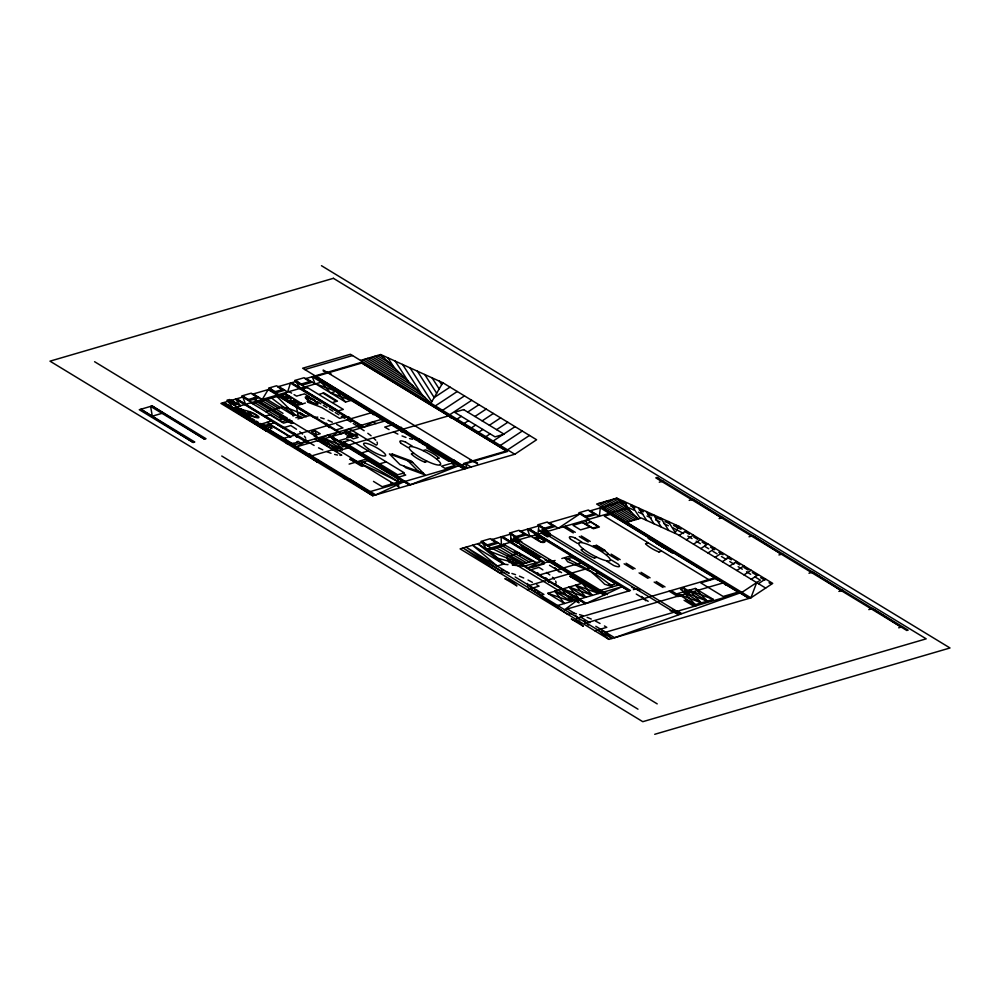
<?xml version="1.0" encoding="UTF-8"?>
<svg xmlns="http://www.w3.org/2000/svg" width="1000" height="1000" viewBox="0 0 1000 1000"><rect width="100%" height="100%" fill="white"/><g stroke="black" fill="none" stroke-linecap="round" stroke-linejoin="round"><path stroke-width="1.5" d="M364.137 430.712L360.213 428.212L360.288 425.562L339.025 431.788M757.925 581.65L756.663 582.587L750.913 597.85L608.913 639.375L460.112 548.875L482.975 542.188L487.413 544.888M305.925 439.288L303.875 440.688M372.788 495.763L344.725 477.362L343.25 477.8L372.788 495.763L514.788 454.25L536.6 439.762L442.812 382.725L430.875 403.212L380.7 354.538L360.538 360.438M674.875 533.225L678.938 526.325L772.725 583.375L750.913 597.85L596.663 504.038L616.825 498.15L678.938 526.325M377.225 444.475L376.213 445.112L349.338 428.762L341.938 433.55L269.188 389.312L314.062 417.512L317.775 417.113M547.788 593.325L571.462 601.462L561.725 589.25L547.788 593.325L564.513 603.5L554.738 591.287L578.45 599.425L564.625 609.738L630.425 590.5L528.9 528.763L628.95 590.938L527.425 529.188L529.987 536.55L520.988 531.075L524.412 534.062L519.975 531.375L539.85 525.562L544.288 528.263M464.212 423.488L468.413 420.662M471.438 427.887L475.637 425.05M478.663 432.275L482.863 429.45M485.887 436.675L490.087 433.837M679.1 535.413L686.162 530.725M686.325 539.812L693.388 535.112M693.55 544.2L700.612 539.513M700.775 548.6L707.837 543.9M708 552.987L715.062 548.3M758.438 583.675L765.5 578.975M493.113 441.062L502.987 434.525M741.912 592.388L756.663 582.587M434.137 397.575L450.037 387.113M467.713 412.075L478.938 404.688M474.938 416.475L486.15 409.087M482.163 420.863L493.375 413.475M489.375 425.262L500.6 417.875M496.6 429.65L507.825 422.262M503.825 434.05L515.05 426.662M435.312 405.913L457.262 391.512M442.537 410.312L464.487 395.9M449.762 414.7L471.712 400.3M500.337 445.462L522.275 431.05M507.562 449.85L529.5 435.45M715.1 557.3L722.288 552.688M722.312 561.7L729.513 557.087M729.538 566.1L736.737 561.475M736.762 570.487L743.962 565.875M743.988 574.888L751.175 570.262M751.213 579.275L758.4 574.663M456.987 419.1L461.312 416.35M758.938 581.013L760.325 580.15L754.875 576.838M317.775 440.625L327.575 435.125L409.575 485L331.5 436.613L338.013 432.075L306.4 441.325M553.987 584.55L555.837 583.55M307.4 396.287L309.375 397.375L307.375 396.362M440.3 464.762L439.862 464.963A17.925 3.75 28.8 0 1 421.438 458.212L419.862 457.287A17.925 3.75 28.8 0 1 409.438 446.912L409.825 446.688A17.925 3.75 28.8 0 1 428.3 453.462L429.837 454.375A17.925 3.75 28.8 0 1 440.3 464.762M534.65 537.587L541.112 541.775M162.025 413.338L152.3 416.175L150.612 406.4L204.488 439.162L206 438.713L152.125 405.95L139.288 409.712L193.162 442.463L194.762 442L140.887 409.237L193.162 442.463M304.812 369.538L352.55 355.575M233.512 403.85L228.95 401.075L220.95 403.413L265.938 430.775L267.413 430.35M248.363 399.5L243.8 396.725L230.55 400.6L235.113 403.375L231.55 400.312L240.55 405.788L235.55 399.137L308.3 443.387L304.875 440.4M275.225 391.65L270.663 388.875L252.262 394.25L256.825 397.025L253.275 393.963L262.275 399.438L268.175 389.6L340.938 433.85L335.988 429.938M301.288 384.038L296.725 381.262L277.613 386.85L282.175 389.625L278.625 386.55L287.625 392.025L290.45 383.088L363.2 427.337L291.462 382.8L364.212 427.038L373.125 421.812L376.037 423.587M316.087 376.4L361.725 363.05L506.337 451.012L463.7 463.475L464.588 464.012M236.112 403.088L232.537 404.137L228.95 401.075M257.838 396.737L247.4 399.787L243.8 396.725M283.188 389.325L274.212 391.95L270.663 388.875M310.712 381.275L300.275 384.325L296.725 381.262M234.062 405.062L237.638 404.012M248.925 400.712L259.363 397.663M275.738 392.875L284.7 390.25M301.8 385.25L312.238 382.2M244.55 404.613L232.938 408.013L227.975 401.362L236.975 406.825M277.175 395.075L245.562 404.325L242.838 397.013L251.838 402.488M299.45 388.562L278.188 394.775L269.65 389.175L278.65 394.65M252.562 403.65L278.2 396.15L309.875 415.425M236.9 410.613L239.1 409.975M298.125 395.688L296.575 396.138L294.037 394.6M298.925 395.45L300.113 395.112M300.912 394.875L302.087 394.525M302.887 394.3L304.438 393.837L309 396.613M241.85 412.713L243.363 413.3M319.538 394.225L324 392.912L337.425 401.087L332.962 402.388M265.863 411.737L280.425 407.475A26.25 5.5 28.8 0 1 306.288 416.587L299.8 412.438M330.613 392.925L336.175 391.3L345.562 402.013L351.125 400.4L330.613 392.925L321.213 382.2L300.462 388.275L295.712 381.55L304.713 387.025M296.188 405.725L305.413 403.025M307.975 402.275L321.613 407.425L339.613 418.375L345.588 416.625M265.087 416.188L270.55 414.588M279.75 416.463L281.438 415.975L292.962 422.987L291.288 423.488L279.75 416.463L292.962 422.987M259.925 424.425L267.725 422.15M268.225 422L268.988 421.788M269.488 421.637L270.2 421.425M270.712 421.275L271.55 421.037M279.175 419.837L286.875 417.575M292.812 415.85L295.462 415.075L276.938 396.512M265.925 425.3L262.85 426.2L262.413 423.7L266.85 426.4M266.425 425.163L267.188 424.938M267.65 424.8L268.4 424.575M268.913 424.425L269.662 424.212M270.125 424.075L270.887 423.85M271.388 423.7L272.15 423.488M272.65 423.338L273.375 423.125M289.925 419.425L282.213 421.688L251.038 402.725M295.85 417.7L298.512 416.925M264.363 427.125L271.312 425.1M265.887 428.05L264.375 428.5L223.938 402.537L375.775 494.888L404.125 481.688L370.325 491.575M291.95 420.662L283.525 423.125L269.837 414.8M297.887 418.925L310.387 415.275M264.425 429.85L287.738 444.038M281.775 438.925L372.75 412.337M315.25 430.737L311.425 431.863L316.363 434.862L320.2 433.75L315.25 430.737L316.363 434.862M334.975 430.225L342.938 427.9L336.675 424.363M293.475 443.387L297.213 442.287M290.738 444.525L292.25 444.087L316.337 460.1L317.85 459.663M293.775 445.012L305.387 441.613L296.688 446.788L384.963 420.975M361.3 425.275L382.05 419.2L384 421.262L381.087 419.487M389.775 422.537L388.263 422.975L313.725 376.287L465.575 468.638L454.113 460.337L452.638 460.775M392.775 423.025L420.65 439.988M393.2 424.613L384.738 427.088L389.05 429.6M341.85 442.488L350.312 440.012L404.312 472.85L395.85 475.325M310.3 456.275L401.275 429.675M401.613 429.575L450.188 415.375M405.138 481.388L458.6 465.763L410.588 484.712L328.587 434.837L342.512 449.6L318.538 440.4L336.538 451.337L348.488 447.85L344.513 443.65M316.388 461.463L344.775 478.725M317.775 462.3L287.688 442.675L286.225 443.113L317.775 462.3L319.25 461.875M359.85 453.425L368.312 450.95M417.15 439.188L414.925 439.5M349.963 459.175L351.65 458.675L363.188 465.7L361.5 466.188L349.963 459.175L363.188 465.7M417.663 439.5L419.137 439.062L428.638 444.85L427.163 445.275L419.137 439.062M419.062 441.712L420.575 441.262L422.738 443.95L424.25 443.5M349.1 464.1L366.238 459.1L402.1 480.913L382.238 486.725L373.488 481.4M427.25 444L455.637 461.262M411.475 453.975L413.75 453.312M423.188 450.55L425.462 449.888A10.975 2.3 28.8 0 1 439.038 458.125M377.85 464.375L386.312 461.9M347.775 479.212L349.288 478.775L374.263 495.325L222.425 402.987L265.938 430.775M424.913 462.137L427.188 461.475M436.625 458.725L438.888 458.062M454.175 463.062L455.688 462.625L464.05 469.075L312.213 376.725L315.15 383.975L306.15 378.5L309.75 381.562L305.188 378.787L361.138 362.425L507.525 451.463L461.6 464.888M396.625 480.688L398.438 480.163A3.55 0.75 28.8 0 0 396.425 478.062M908.162 630.188L657.075 477.475L655.812 477.85L906.9 630.55M659.287 482.2L663.037 481.1M515.95 536.538L511.512 533.85L491.438 539.712L495.875 542.413L492.45 539.425L501.45 544.888L501.075 536.9L544.175 563.1L502.25 536.55L545.35 562.762L527.962 567.85L541.125 561.25L523.95 566.275L512.4 565.087M585.375 516.25L580.938 513.55L548.312 523.088L552.75 525.788L549.325 522.788L558.325 528.263L579.925 513.85L588.925 519.312M604.05 506.788L589.4 511.075L593.837 513.775L590.363 510.788L599.362 516.263L600.3 507.887L749.1 598.387L602.112 507.362M605.438 506.388L606.825 505.975M608.212 505.575L609.6 505.163M611 504.762L612.388 504.35M613.775 503.95L615.163 503.537M616.587 503.125L617.987 502.713M619.375 502.312L621.312 501.75L626.337 504.038M496.887 542.112L486.438 545.175L482.975 542.188M525.425 533.775L514.987 536.825L511.512 533.85M553.763 525.487L543.312 528.538L539.85 525.562M594.8 513.488L584.362 516.538L580.938 513.55M487.962 546.1L498.4 543.038M516.5 537.75L526.95 534.7M544.837 529.462L555.275 526.413M585.887 517.463L596.325 514.412M510.075 542.375L486.712 549.2L477.713 543.725L503.587 564.125L497.15 566.013L472.537 545.237L503.587 564.125L486.712 549.2L482 542.475L491 547.95M536.425 534.663L511.25 542.025L510.55 534.125L519.55 539.6M609.3 513.362L537.9 534.237L538.875 525.85L547.875 531.312M611.112 512.825L612.2 512.513M613.6 512.1L614.987 511.7M616.375 511.287L617.8 510.875M619.188 510.462L620.588 510.062M621.975 509.65L623.362 509.25M624.75 508.837L626.138 508.438M627.525 508.025L628.625 507.713L634.15 510.2M505.075 545.2L488.488 550.05L504.6 564.288M534.675 537.575L537.463 536.9L541.925 539.113M546.375 534.837L545.913 534.513M520.25 547.5L521.35 547.175M522.15 546.95L523.237 546.625L519.95 544.625M524.35 548.587L525.988 548.1L537.013 554.812L535.375 555.288L524.35 548.587L537.013 554.812M689.2 500.387L692.95 499.288L721.6 517.85M520.163 555.4L519.225 553.05L507.975 556.337A23.837 5 28.8 0 0 513.925 565.275M626.7 522.312L641.35 518.025L677.45 534.412L765.662 588.062M508.938 562.562L512.938 561.4M503.225 569.712L500.238 570.588L466.087 547.125L509.188 573.337M533.325 560.913L522.137 564.188A5.375 1.125 28.8 0 0 524.1 566.375M583.275 549.163L581 549.825A10.975 2.3 28.8 0 0 594.538 558.075M592.7 546.4L595.013 545.725A10.975 2.3 28.8 0 1 608.55 553.987M548.162 560.562L549.85 560.075L561.388 567.087L559.7 567.587L548.162 560.562L561.388 567.087M508.725 572.675L506.15 572.275M546.65 562.375L550.65 561.213M555.112 560.475L550.788 561.737L598.688 590.875L618.562 585.075L570.65 555.938L561.812 558.513M719.112 518.575L722.862 517.487M594.425 558L596.7 557.337M606.138 554.575L608.45 553.9M647.812 543.075L645.5 543.75A10.975 2.3 28.8 0 0 659.038 552M538.312 575.312L583.525 562.1M656.287 543.337L663.763 547.888M656.575 543.25L664.062 547.8M527.863 585.913L591.9 567.188M587.225 569.125L589.038 568.587A3.55 0.75 28.8 0 0 587.025 566.5M569.85 576.263L571.487 575.775L582.513 582.487L580.875 582.962L569.85 576.263L582.513 582.487M527.163 589.65L539.075 586.163L536.75 584.788M658.938 551.925L661.25 551.25M533.2 590.625L536.188 589.75L540.925 595.325L543.913 594.45L515.138 576.95M594.963 573.825L596.763 573.3M582.1 583.288L562.688 588.962L585.9 597.25L575.612 585.188L598.825 593.462L582.1 583.288L592.35 595.363L569.175 587.075L579.425 599.138L621.987 586.7L586.388 603.375L524.925 566L530.037 569.975L538.962 567.362L542.888 569.875M749.025 536.775L752.775 535.675L781.425 554.237M612.288 584.963L614.763 584.237A3.55 0.75 28.8 0 0 612.75 582.15M557.65 605.5L578.45 599.425M633.413 589.637L637.375 588.475M778.938 554.963L782.688 553.862M576.587 618.225L716.475 577.337M715.688 578.475L700.738 582.85L723.175 596.487L738.112 592.125L610.363 514.425L604.375 516.163L709.7 580.225M684.362 588.325L680.537 589.438L685.6 592.525L689.438 591.4L684.362 588.325L685.6 592.525M677.35 593.675L695.238 588.45L713.238 599.4L695.35 604.625L677.35 593.675L701.325 602.875L689.262 590.2L713.238 599.4M584.95 623.312L724.85 582.425M594.85 630.812L606.763 627.325L604.438 625.95M600.75 631.712L603.45 630.925L611.9 638.5L463.1 548L500.163 573.225L504.162 572.288M605.6 632.238L740.1 592.913L614.6 637.712L595.837 626.3M808.975 573.237L812.725 572.137L841.375 590.7M838.888 591.425L842.638 590.325M868.8 609.612L872.55 608.525L901.2 627.087M898.713 627.812L902.463 626.712M654.725 734.3L950 647.975L321.463 265.7M270.5 427.738L271.925 428.525L270.475 427.812M571.725 613.375L567.85 614.4L530.15 588.775M585.35 521.163L586.487 521.788M586.425 521.862L585.325 521.263M538.25 538.775L537.275 538.075L538.387 538.713M339.963 455.363L341.737 455.188L314.862 438.85M545.2 534.95L546.675 534.75M573.7 613.362L576.45 613.825M503.5 564.15L507.975 564.675M337.512 455.05L334.613 454.412M412.562 439.275L409.525 438.562M250.825 414.538L251.5 414.675M242.15 409.65L248.113 411.188A10.062 2.112 28.8 0 1 255.738 414.513A4.925 1.025 28.8 0 1 258.925 417.15A10.062 2.112 28.8 0 1 255.712 417.425M240.4 409.938L241.25 410.15M514.2 551.775L519.225 553.05M320.675 417.738L324.137 418.787M497.788 558.288L522.3 564.812M241.025 408.95L237.987 408.15L240.15 409.787M249.45 415.85L245.675 414.663L238.05 408.375M308.988 397.388L311.038 399.675L308.463 397.113M249.237 415.462L255.65 417.35M239.913 408.663L248.463 415.487M241.1 409L241.95 409.462M405.975 437.438L402.05 435.95M511.887 573.462L515.55 574.663M579.562 614.625L583.112 615.75M360.775 461.125L361 461.213A58.513 12.263 28.8 0 1 398.137 481.662M565.062 557.888L565.288 557.962A58.513 12.263 28.8 0 1 591.275 571.462A58.513 12.263 28.8 0 1 612.2 586.475M612.038 586.638L604.65 584.225A124.987 26.2 28.8 0 0 590.763 571.638A124.987 26.2 28.8 0 0 567.638 561.725L564.888 557.962M249.513 413.088L248.8 412.85A5.975 1.25 28.8 0 0 250.65 414.45M300.225 414.363L306.212 416.488M336.175 391.3L315.663 383.825L345.562 402.013M423.488 473.288L400.012 464.625L389.4 453.925L412.825 462.6M253.512 399.375L261.488 402.4M314.225 436.3L322.2 439.325M317.262 438.15L325.238 441.175M542.1 530.262L550.075 533.3M390.9 482.925L398.875 485.962M672.9 609.825L680.875 612.85M323.188 370.9L331.125 373.938M469.588 459.925L477.512 462.975M336.538 451.337L324.513 438.65L348.488 447.85M539.325 531.075L547.263 534.125M327.137 451.812L331.025 453.3M513.812 538.538L521.75 541.587M511.037 539.35L518.962 542.4M631.85 587.35L639.788 590.4M670.125 610.625L678.062 613.675M599.487 590.65L607.425 593.688M596.712 591.462L604.65 594.5M507.537 560.35L515.475 563.387M571.038 598.962L578.962 602.013M587.125 617.325L591.263 619.075M695.35 604.625L683.325 591.938L707.262 601.138L695.238 588.45M545.125 560.087L553.188 563.212M489.925 551.337L522.513 564.075M519.438 576.163L523.7 577.987M328.025 420.275L332.325 422.212M673.575 525.5L681.05 529.25M638.425 512.15L642.725 514.087M646.988 516.038L651.3 517.975M380.7 354.538L442.812 382.725M639.212 509.862L643.475 511.812M656.475 517.712L660.75 519.663M665.05 521.6L669.312 523.55M630.638 505.975L634.9 507.925M655.562 519.925L659.825 521.875M664.137 523.812L668.4 525.763M672.7 527.7L683.637 533.513M647.788 513.75L652.175 515.775M397.875 434.1L393.488 431.95M322.788 449.888L318.525 447.825M492.825 548.787L523.138 563.888M595.688 621.2L600.037 623.475M532.362 582.312L528.013 580.037M503.462 544.3L536.45 562.625M541.938 539.175L544.05 540.913M314.125 445.45L236.562 398.85L282.825 427.9L290.788 425.562L296.488 429.263M496.225 547.788L524.325 563.55M535.413 534.963L542.938 539.5A3.713 0.775 28.8 0 1 545.075 541.5A20.062 4.2 28.8 0 1 542.038 542.388A3.713 0.775 28.8 0 1 538.438 540.85L530.95 536.263M499.55 546.812L526.587 562.875M502.587 545.925L529.25 562.1M685.238 531.788L689.425 534.338M693.6 536.875L697.788 539.425M701.963 541.962L706.15 544.513M710.462 547.137L714.638 549.675M718.825 552.225L723.012 554.763M727.188 557.312L731.375 559.85M735.55 562.4L739.737 564.938M743.925 567.487L748.1 570.025M752.288 572.575L756.462 575.112M760.65 577.663L764.837 580.2M769.013 582.75L771.425 584.212M687.825 536.062L692.013 538.6M696.188 541.15L700.375 543.688M704.55 546.237L708.737 548.775M712.925 551.325L717.1 553.862M721.413 556.487L725.6 559.025M729.775 561.575L733.962 564.113M738.138 566.663L742.325 569.2M746.513 571.75L750.688 574.288M379.6 354.862L383.413 357.175M615.737 498.462L619.538 500.775M377.25 355.55L389.412 362.95M613.375 499.162L625.538 506.562M374.85 356.25L395.375 368.738M610.975 499.862L631.512 512.35M372.45 356.95L401.225 374.45M608.575 500.562L637.35 518.062M370.087 357.638L407.225 380.225M606.213 501.25L636.263 519.513M367.688 358.338L413.062 385.938M603.812 501.95L633.862 520.225M365.288 359.038L419.038 391.725M601.413 502.65L631.462 520.925M362.938 359.738L425.037 397.5M599.062 503.338L629.1 521.613M514.788 454.25L350.4 354.263L302.65 368.225L394.288 423.95L392.825 424.387L315.2 375.85M589.862 510.938L588.337 510.012L578.913 512.775L580.425 513.7M587.45 519.75L599.362 526.987L593.387 528.737L581.475 521.5M689.262 590.2L707.262 601.138M323.188 369.988L477.562 463.875M683.325 591.938L701.325 602.875M471.05 467.038L465.6 463.725L467.05 468.2L454.113 460.337M565.262 526.237L575.275 532.325M581.237 535.95L590.237 541.425M596.188 545.037L605.188 550.513M611.15 554.138L620.15 559.612M626.1 563.237L635.1 568.713M641.062 572.325L650.062 577.8M656.137 581.5L665.013 586.9M671.1 590.6L680.1 596.075M686.05 599.7L696.062 605.788M395.438 424.65L407.475 431.975M563.288 526.812L573.3 532.9M579.263 536.525L588.25 542M594.212 545.625L603.212 551.1M609.175 554.712L618.162 560.188M624.125 563.812L633.125 569.288M639.075 572.913L648.075 578.387M654.163 582.087L663.037 587.475M669.125 591.175L678.112 596.65M684.075 600.275L694.087 606.362M389.275 422.688L420.075 441.413M423.75 443.65L455.175 462.775M575 537.888L581.975 542.125M611.25 559.925L618.225 564.163A10.975 2.3 28.8 0 1 613.775 565.525L606.788 561.237M548.812 522.938L547.3 522.013L537.825 524.788L539.338 525.712M570.538 539.188L577.513 543.425M305.65 378.65L304.125 377.725L294.7 380.475L296.212 381.4M405.487 442.025L412.463 446.262M323.025 393.2L336.463 401.375M401.025 443.325L408 447.575M542.1 529.35L680.888 613.763M544.388 532.337L550.337 535.962L547.35 536.838L541.4 533.212M539.325 530.163L678.1 614.575M636.263 594.05L648.175 601.3M311.413 398.075L314.962 400.238M317.375 401.7L320.925 403.862M323.325 405.325L326.875 407.488M329.288 408.95L332.962 411.188M335.238 412.575L338.913 414.812M341.325 416.275L344.875 418.425M347.287 419.9L350.838 422.05M353.237 423.512L357.8 426.287M357.3 426.438L360.213 428.212M587 566.45L575.087 559.2A3.55 0.75 28.8 0 0 571.15 557.725L568.55 558.375A3.55 0.75 28.8 0 0 570.037 560.163M612.737 582.1L600.825 574.85A3.55 0.75 28.8 0 0 596.875 573.375M307.087 401.175L308.6 402.1M520.487 531.225L518.962 530.3L509.487 533.062L511.012 533.987M289.088 391.587L291.625 393.137M278.113 386.7L276.6 385.775L268.637 388.1L270.163 389.025M353.162 434.387L350.112 432.537L345.312 433.938L348.363 435.788M355.188 435.613L358.1 437.388L353.3 438.8L350.387 437.025M301.112 402.912L302.625 403.837M350.625 435.012L352.788 436.325M295.125 404.663L296.65 405.588M513.812 537.625L607.475 594.587M511.025 538.438L604.7 595.4M348.8 440.45L345.887 438.675L338.938 440.712L398.762 477.1L405.7 475.062L402.788 473.288M514.237 541.15L517.537 543.15M549.525 565.3L561.575 572.625M343.663 441.95L397.65 474.787M543.375 563.337L544.263 563.875L532.337 567.362L531.45 566.825M575.612 585.188L592.35 595.363M267.125 399.387L293.738 415.575M396.4 478.013L370.675 462.362A3.55 0.75 28.8 0 0 366.725 460.887L364.263 461.613A3.55 0.75 28.8 0 0 365.625 463.325M521.462 555.025L531.85 561.337M264.938 400.025L279.387 408.812M252.775 394.113L251.25 393.188L241.775 395.95L243.3 396.875M491.938 539.562L490.425 538.638L480.95 541.413L482.475 542.337M569.175 587.075L585.9 597.25M262.325 400.788L282.987 413.35M324.513 438.65L342.512 449.6M259.837 401.512L286.462 417.7M253.5 398.462L398.888 486.875M257.562 402.175L284.188 418.363M523.95 566.275L585.425 603.663L554.963 584.263M255.087 402.9L281.7 419.087M507.488 559.45L578.975 602.925M554.738 591.287L571.462 601.462M231.05 400.462L229.525 399.538L226.912 400.3L228.438 401.225M266.875 422.4L290.963 437.05M297.925 441.287L300.712 442.987M275.538 428.2L290.375 437.212M567.325 608.95L574.925 613.575M580.887 617.2L589.888 622.675M244.887 414.225L247.162 415.613M248.688 416.538L250.837 417.837M252.362 418.762L254.65 420.15M256.163 421.075L258.325 422.388M259.837 423.312L261.112 424.087M234.7 408.288L241.3 412.3M269.775 429.888L289.55 441.912A3.55 0.75 28.8 0 0 293.575 443.475M264.875 428.35L291.238 444.387M316.837 459.95L348.275 479.075M94.588 361.712L657.212 703.888M221.75 456.025L637.975 709.175M152.125 405.95L204.488 439.162M367.825 433.3L371.075 435.763M546.562 572.45L549.825 574.925M271.588 398.075L294.5 415.35M299.75 431.737L302.538 434.113M239.262 408.45L241.325 410.125M242 409.475L249.438 415.625M657.075 477.475L661.775 481.463M597.837 629.938L608.913 639.375M373.7 438.088L375.775 440.213M616.825 498.15L638.275 518.925M393.537 455.45L391.925 453.862L411.25 461L425.05 474.888L405.763 467.738L404.15 466.163M407.837 460.737L418.462 471.45M721.462 580.662L725.575 584.95M713.1 575.575L717.212 579.862M641.7 596.45L645.812 600.737M554.975 567.712L559.087 571.987M584.225 620.788L588.337 625.075M537.587 572.788L541.7 577.075M575.862 615.7L579.963 619.987M446.938 413.7L450.913 417.9M580.15 560.35L584.212 564.637M552.45 577.238L554.388 579.288M546.087 577.95L550.062 582.163M545.075 578.25L549.05 582.45M401.012 427.125L404.988 431.325M398.013 428L402 432.2M369.375 410.588L373.35 414.787M527.263 583.462L531.237 587.663M348.575 416.662L352.55 420.863M326.312 423.175L330.288 427.375M293.675 432.713L297.663 436.912M292.712 433L296.688 437.2M309.7 453.825L313.675 458.025M281.05 436.4L285.025 440.6M588.65 565.513L592.575 569.725M347.612 416.95L351.55 421.163M325.337 423.45L329.275 427.675M343.537 443.925L347.475 448.137M304.438 436.188L305.587 437.9M360.475 461.125L363.225 464.888M675.562 524.812L677.8 528.263M439.425 381.2L441.675 384.65M638.7 508.075L646.712 520.45M631.35 504.75L640.175 518.375M624 501.413L630.325 511.213M395.225 361.138L408.025 381.012M387.875 357.8L394.2 367.6M668.213 521.475L675.3 532.537M660.863 518.15L668.75 530.45M653.512 514.812L661.4 527.112M646.175 511.488L654.062 523.787M432.088 377.863L439.162 388.925M402.575 364.462L421.737 394.363M424.738 374.538L436.65 393.2M417.388 371.2L434.137 397.463M410.05 367.875L431.675 401.725M555.625 581.1L556.138 582.55M377 442.025L377.425 443.387M296.45 407.25L298.288 415.725M363.3 464.938A119.388 25.025 28.8 0 1 397.987 481.675M612.263 584.975A3.55 0.75 28.8 0 1 608.95 583.825M298.512 416.925A4.312 0.9 28.8 0 1 301.575 417.9M295.613 415.163A9.613 2.013 28.8 0 1 302.675 417.675M309.55 397.912A7.188 1.512 28.8 0 1 317.863 404.113A7.188 1.512 28.8 0 1 307.787 399.988A7.188 1.512 28.8 0 1 308.875 397.638M309.8 398.212A6.438 1.35 28.8 0 1 317.2 403.738A6.438 1.35 28.8 0 1 308.2 400.062A6.438 1.35 28.8 0 1 309.125 397.938M269.837 429.925A3.55 0.75 28.8 0 1 267.85 427.825L271.488 426.65A3.55 0.75 28.8 0 1 275.562 428.25M257.738 416.55A8.7 1.825 28.8 0 1 254.95 416.775M248.975 411.863A8.7 1.825 28.8 0 1 255.475 414.7A3.4 0.712 28.8 0 1 257.6 416.5M249.05 411.938A4.763 1 28.8 0 0 248.912 413.462A4.763 1 28.8 0 0 254.825 416.688M297.075 441.562A3.562 0.75 28.8 0 1 297.325 442.375M544.15 540.962A19 3.987 28.8 0 1 541.188 541.838M424.975 462.238A10.975 2.3 28.8 0 1 411.425 453.988M401.062 443.387A10.975 2.3 28.8 0 1 405.562 442.075M349.513 435.375A4.162 0.875 28.8 0 1 348.85 434.925A8.1 1.7 28.8 0 1 351 434.275A4.162 0.875 28.8 0 1 351.8 434.712M347.175 437.287A62.912 13.188 28.8 0 1 349.963 435.325M351.562 434.862A62.912 13.188 28.8 0 1 356.912 434.438M570.575 539.237A10.975 2.3 28.8 0 1 575.075 537.925M235.588 408.988L240.5 411.688L235.588 408.988M283.35 396.05L287.725 398.462L283.35 396.05M293.688 400.1L298.062 402.512L293.688 400.1M579.475 542.625L579.038 542.825A17.925 3.75 28.8 0 0 589.538 553.237L591.062 554.15A17.925 3.75 28.8 0 0 609.513 560.887L609.938 560.7A17.925 3.75 28.8 0 0 599.475 550.3L597.913 549.375A17.925 3.75 28.8 0 0 579.5 542.65M333.4 278.312L50 361.163L642.788 721.688L926.188 638.837L333.4 278.312M285.9 393.9L280.425 395.5L295.387 404.588L300.85 402.987L285.9 393.9M307.45 387.6L302.438 389.062L338.312 410.875L343.325 409.412L307.45 387.6M351.425 434.775L349.2 434.862A8.1 1.7 28.8 0 1 350.838 434.438L351.425 434.775M356.775 434.35L347.013 437.212L347.812 437.775L357.75 434.862L356.775 434.35M463.65 409.613L454.6 412.262L495.037 436.85L504.087 434.2L463.65 409.613M427.938 447.562L426.763 447.912L448.812 461.325L449.988 460.975L427.938 447.562M451.475 463.288L441.5 466.2L445.05 468.363L455.025 465.438L451.475 463.288M582.487 522.562L573.062 525.325L580.538 529.875L589.963 527.112L582.487 522.562M590.962 522.15L585.575 523.725L592.8 528.112L598.188 526.538L590.962 522.15M523.663 547.3L521.65 547.888L538.125 557.913L540.138 557.325L523.663 547.3M648.337 538.237L672.3 552.812L648.337 538.237M512.463 581.85L504.862 578.587L516.912 585.913L512.463 581.85M578.875 622.238L571.275 618.987L583.325 626.312L578.875 622.238M291.038 401.375A3.25 0.688 28.8 0 0 295.613 403.225A3.25 0.688 28.8 0 0 291.625 400.35A3.25 0.688 28.8 0 0 291.038 401.375M286.938 396.65A3.25 0.688 28.8 0 0 291.5 398.488A3.25 0.688 28.8 0 0 287.512 395.613A3.25 0.688 28.8 0 0 286.938 396.65M368.075 448.575A12.488 2.612 28.8 0 0 385.613 455.637A12.488 2.612 28.8 0 0 370.325 444.625A12.488 2.612 28.8 0 0 368.075 448.575"/></g></svg>
